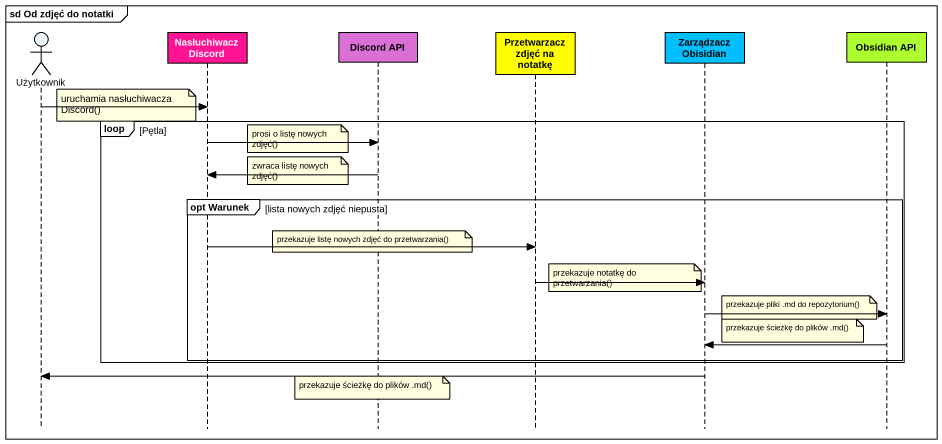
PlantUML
@startuml
mainframe sd Od zdjęć do notatki
hide footbox
actor Użytkownik #F0F8FF
participant "Nasłuchiwacz Discord" as Nasłuchiwacz_Discord #FF1493
participant "Discord API" as Discord_API #DA70D6
participant "Przetwarzacz zdjęć na notatkę" as Przetwarzacz_zdjęć_na #FFFF00
participant "Zarządzacz Obisidian" as Zarządzacz_Obisidian #00BFFF
participant "Obsidian API" as Obsidian_API #ADFF2F

note left of Nasłuchiwacz_Discord : uruchamia nasłuchiwacza Discord()
Użytkownik -> Nasłuchiwacz_Discord
loop Pętla
  note left of Discord_API : prosi o listę nowych zdjęć()
  Nasłuchiwacz_Discord -> Discord_API
  note left of Discord_API : zwraca listę nowych zdjęć()
  Discord_API -> Nasłuchiwacz_Discord
  group opt Warunek [lista nowych zdjęć niepusta]
    note over Discord_API : przekazuje listę nowych zdjęć do przetwarzania()
    Nasłuchiwacz_Discord -> Przetwarzacz_zdjęć_na
    note left of Zarządzacz_Obisidian : przekazuje notatkę do przetwarzania()
    Przetwarzacz_zdjęć_na -> Zarządzacz_Obisidian
    note left of Obsidian_API : przekazuje pliki .md do repozytorium()
    Zarządzacz_Obisidian -> Obsidian_API
    note right of Zarządzacz_Obisidian : przekazuje ścieżkę do plików .md()
    Obsidian_API -> Zarządzacz_Obisidian
  end
end
Zarządzacz_Obisidian -> Użytkownik
note over Discord_API : przekazuje ścieżkę do plików .md()
@enduml
